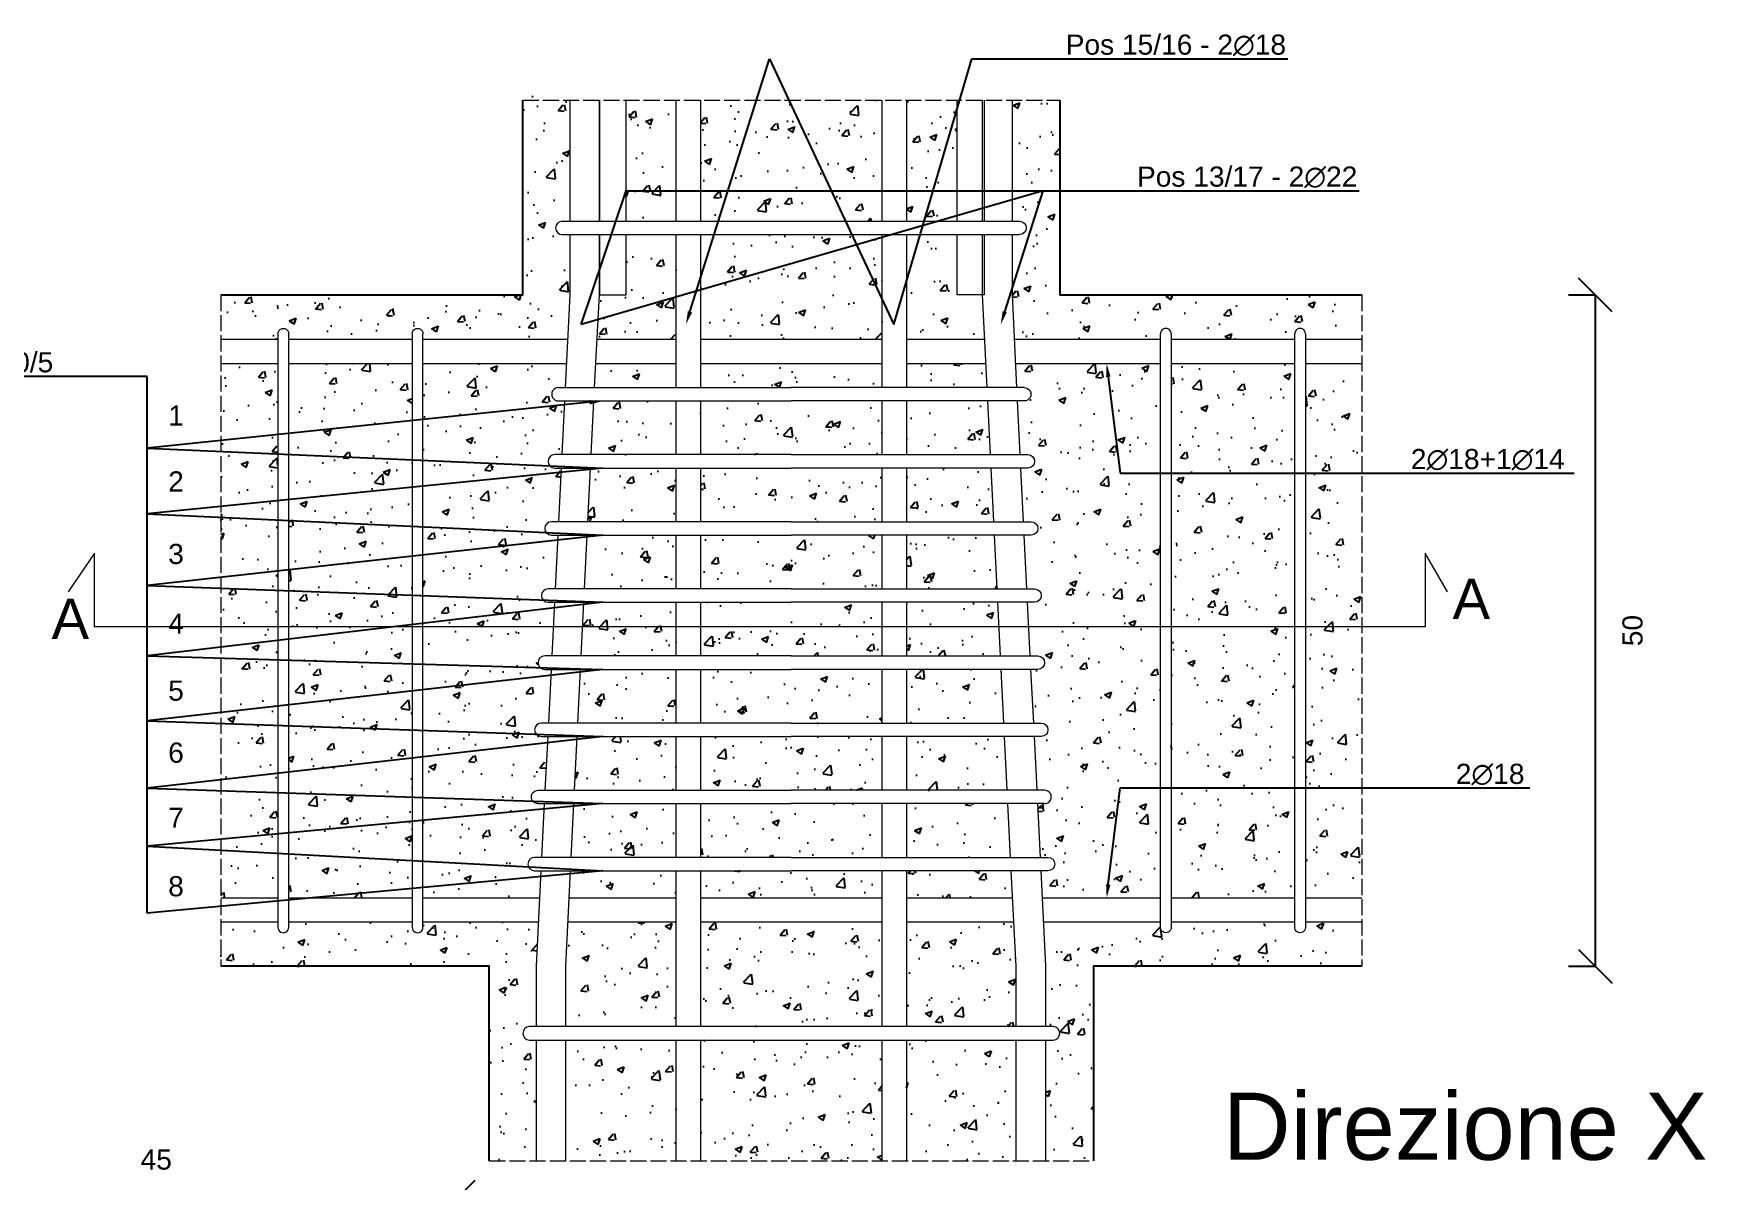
# Model space of a CAD drawing. Header units: millimetres. Extents: x -455371 to 117772, y -78417 to 116564.
# Drawn here: x -243738 to -242493, y 113205 to 114059 of the extents above; entities that cross this region are included whole.
import ezdxf
from ezdxf import colors
from ezdxf.entities.mleader import LeaderData, LeaderLine
from ezdxf.math import Vec2, Vec3

# ---------------------------------------------------------------- set-up
doc = ezdxf.new("R2010")
doc.units = ezdxf.units.MM
doc.linetypes.add('ACAD_ISO02W100', pattern=[15, 12, -3])
doc.layers.get('0').update_dxf_attribs({"color": 255})
for name, color, linetype, lineweight in [('armature', 5, 'Continuous', 18), ('Cls', 7, 'Continuous', 25), ('quote', 5, 'Continuous', 15), ('Scritte', 7, 'Continuous', 15), ('staffe', 10, 'Continuous', 15), ('tratteggio 1 a 50', 230, 'ACAD_ISO02W100', 15)]:
    doc.layers.add(name, color=color, linetype=linetype, lineweight=lineweight)
doc.layers.add('RETINI', color=253, linetype='Continuous')
doc.styles.get("Standard").update_dxf_attribs({"font": 'arial.ttf'})
doc.dimstyles.new('scala 1 a 10', dxfattribs={"dimtxt": 15, "dimasz": 25, "dimexe": 0.183, "dimexo": 0.1, "dimgap": 20, "dimtad": 2, "dimdec": 0, "dimlfac": 0.1, "dimzin": 0, "dimdsep": 46, "dimtxsty": 'Standard', "dimblk": 'OBLIQUE', "dimcen": -25, "dimadec": 0, "dimazin": 0, "dimtfac": 1, "dimtdec": 0, "dimtofl": 0, "dimtmove": 0, "dimatfit": 3, "dimfxl": 20, "dimfxlon": 1, "dimtolj": 1, "dimtzin": 0, "dimarcsym": 0})

# ---------------------------------------------------------------- blocks, each defined once
blk = doc.blocks.new('*U3216')
at = {"layer": 'staffe'}
blk.add_lwpolyline([(-4, -220.9), (-4, 221.1)], dxfattribs=at)
blk.add_lwpolyline([(4, 221.1), (4, -221.1, -1.019498), (-4, -220.9)], format="xyb", dxfattribs=at)
blk.add_arc((0, 221.1), 4, 0, 182.2127, dxfattribs=at)
blk = doc.blocks.new('*U3217')
at = {"layer": 'armature', "color": 0, "linetype": 'ByBlock', "lineweight": -2, "transparency": 16777216}
for p in [(0, 0), (100, 0)]:
    blk.add_blockref('*U3216', p, dxfattribs=at)
blk = doc.blocks.new('*U3210')
at = {"layer": 'staffe'}
blk.add_lwpolyline([(-4, -220.9), (-4, 221.1)], dxfattribs=at)
blk.add_lwpolyline([(4, 221.1), (4, -221.1, -1.019498), (-4, -220.9)], format="xyb", dxfattribs=at)
blk.add_arc((0, 221.1), 4, 0, 182.2127, dxfattribs=at)
blk = doc.blocks.new('*U3211')
at = {"layer": 'armature', "color": 0, "linetype": 'ByBlock', "lineweight": -2, "transparency": 16777216}
for p in [(0, 0), (100, 0)]:
    blk.add_blockref('*U3210', p, dxfattribs=at)
blk = doc.blocks.new('_Oblique')
at = {"color": 0, "linetype": 'ByBlock', "lineweight": -2}
blk.add_line((-0.5, -0.5), (0.5, 0.5), dxfattribs=at)
blk = doc.blocks.new('*D3398')
at = {"layer": 'Defpoints', "color": 0, "transparency": 16777216}
for p in [(-243421.9, 113192.8), (-243871.9, 113060.7), (-243421.9, 113060.7)]:
    blk.add_point(p, dxfattribs=at)
at = {"layer": 'quote', "color": 0, "lineweight": -2, "transparency": 16777216}
for p, q in [((-243871.9, 113172.8), (-243871.9, 113193)), ((-243871.9, 113192.8), (-243421.9, 113192.8)), ((-243421.9, 113172.8), (-243421.9, 113193))]:
    blk.add_line(p, q, dxfattribs=at)
at = {"layer": 'quote', "color": 0, "lineweight": -2, "transparency": 16777216, "xscale": 25, "yscale": 25, "zscale": 25, "rotation": 180}
blk.add_blockref('_Oblique', (-243871.9, 113192.8), dxfattribs=at)
at = {"layer": 'quote', "color": 0, "lineweight": -2, "transparency": 16777216, "xscale": 25, "yscale": 25, "zscale": 25}
blk.add_blockref('_Oblique', (-243421.9, 113192.8), dxfattribs=at)
at = {"layer": 'quote', "color": 0, "transparency": 16777216, "insert": (-243646.9, 113220.5), "char_height": 15, "attachment_point": 5}
blk.add_mtext('\\A1;45', dxfattribs=at)
blk = doc.blocks.new('*D3393')
at = {"layer": 'Defpoints', "color": 0, "transparency": 16777216}
for p in [(-243373.8, 113864.6), (-242574.8, 113864.6), (-243398.8, 113364.6)]:
    blk.add_point(p, dxfattribs=at)
at = {"layer": 'quote', "color": 0, "lineweight": -2, "transparency": 16777216}
for p, q in [((-242594.8, 113864.6), (-242574.6, 113864.6)), ((-242574.8, 113364.6), (-242574.8, 113864.6)), ((-242594.8, 113364.6), (-242574.6, 113364.6))]:
    blk.add_line(p, q, dxfattribs=at)
at = {"layer": 'quote', "color": 0, "lineweight": -2, "transparency": 16777216, "xscale": 25, "yscale": 25, "zscale": 25}
for p, rotation in [((-242574.8, 113864.6), 90), ((-242574.8, 113364.6), 270)]:
    blk.add_blockref('_Oblique', p, dxfattribs=dict(at, rotation=rotation))
at = {"layer": 'quote', "color": 0, "transparency": 16777216, "insert": (-242547.1, 113614.6), "char_height": 15, "attachment_point": 5, "rotation": 90}
blk.add_mtext('\\A1;50', dxfattribs=at)

msp = doc.modelspace()

# ---------------------------------------------------------------- hatches: boundary and pattern name
at = {"layer": 'RETINI'}
h = msp.add_hatch(dxfattribs=at)
h.set_pattern_fill('AR-CONC', color=256, scale=0.29)
h.set_pattern_definition([(50, (88943.487, 0), (52.833554, -4.622335), [5.5245, -60.7695]), (355, (88943.487, 0), (-10.220592, 55.406485), [4.4196, -48.615769]), (100.451445, (88947.89, -0.385), (42.612962, 50.784148), [4.6951026, -51.646171]), (46.1842, (88943.487, 14.73), (78.612922, -12.192275), [8.28675, -91.15425]), (96.635558, (88950.04, 13.716), (68.847199, 71.753576), [7.042657, -77.469326]), (351.18415, (88943.49, 14.73), (68.847199, 71.753576), [6.62939, -72.923322]), (21, (88950.853, 11.05), (43.9681735, -29.6569075), [5.5245, -60.7695]), (326, (88950.85, 11.05), (17.922588, 53.41451), [4.4196, -48.6156]), (71.451445, (88954.517, 8.58), (61.8907616, 23.757603), [4.6951026, -51.646082]), (37.5, (88943.487, 0), (0.8956949, 24.5209613), [0, -48.02632, 0, -49.3522, 0, -48.79975]), (7.5, (88943.487, 0), (19.3777021, 29.0523667), [0, -28.13812, 0, -46.92142, 0, -18.59915]), (327.5, (88927.06, 0), (39.3212726, -1.6613358), [0, -18.415, 0, -57.4548, 0, -76.2381]), (317.5, (88919.694, 0), (42.9574626, 7.3736824), [0, -23.9395, 0, -38.15588, 0, -54.1401])])
h.paths.add_polyline_path([(-243556.2, 113813.6), (-243598.8, 113813.6), (-243598.8, 113415.6), (-243556.2, 113415.6)])
h.paths.add_polyline_path([(-243456.2, 113813.6), (-243548.2, 113813.6), (-243548.2, 113415.6), (-243456.2, 113415.6)])
h.paths.add_polyline_path([(-243345.3, 113735.7), (-243350, 113735.7, -1), (-243350, 113745.7), (-243344.8, 113745.7), (-243342.8, 113785.7), (-243347.3, 113785.7, -0.998059), (-243347.4, 113795.7), (-243342.3, 113795.7), (-243341.4, 113813.6), (-243448.2, 113813.6), (-243448.2, 113415.6), (-243361.3, 113415.6), (-243360.3, 113435.7), (-243365, 113435.7, -1), (-243365, 113445.7), (-243359.8, 113445.7), (-243357.8, 113485.7), (-243362.4, 113485.7, -1), (-243362.6, 113495.7), (-243357.3, 113495.7), (-243355.3, 113535.7), (-243360, 113535.7, -1), (-243360, 113545.7), (-243354.8, 113545.7), (-243352.8, 113585.7), (-243357.5, 113585.7, -1), (-243357.5, 113595.7), (-243352.3, 113595.7), (-243350.3, 113635.7), (-243355, 113635.7, -1), (-243355, 113645.7), (-243349.8, 113645.7), (-243347.8, 113685.7), (-243352.5, 113685.7, -1), (-243352.5, 113695.7), (-243347.3, 113695.7)])
h.paths.add_polyline_path([(-243259.5, 113785.7), (-243320.8, 113785.7), (-243322.8, 113745.7), (-243259.5, 113745.7)])
h.paths.add_polyline_path([(-243259.5, 113813.6), (-243319.4, 113813.6), (-243320.3, 113795.7), (-243259.5, 113795.7)])
h.paths.add_polyline_path([(-243106.1, 113813.6), (-243241.5, 113813.6), (-243241.5, 113795.7), (-243173.8, 113795.7), (-243106.1, 113795.7)])
h.paths.add_polyline_path([(-243106.1, 113785.7), (-243173.8, 113785.7), (-243241.5, 113785.7), (-243241.5, 113745.7), (-243173.8, 113745.7), (-243106.1, 113745.7)])
h.paths.add_polyline_path([(-243028.9, 113813.6), (-243088.1, 113813.6), (-243088.1, 113795.7), (-243028, 113795.7)])
h.paths.add_polyline_path([(-243027.5, 113785.7), (-243088.1, 113785.7), (-243088.1, 113745.7), (-243025.5, 113745.7)])
h.paths.add_polyline_path([(-243025, 113735.7), (-243088.1, 113735.7), (-243088.1, 113695.7), (-243023, 113695.7)])
h.paths.add_polyline_path([(-243106.1, 113735.7), (-243173.8, 113735.7), (-243241.5, 113735.7), (-243241.5, 113695.7), (-243173.8, 113695.7), (-243106.1, 113695.7)])
h.paths.add_polyline_path([(-243259.5, 113735.7), (-243323.3, 113735.7), (-243325.3, 113695.7), (-243259.5, 113695.7)])
h.paths.add_polyline_path([(-243259.5, 113685.7), (-243325.8, 113685.7), (-243327.8, 113645.7), (-243259.5, 113645.7)])
h.paths.add_polyline_path([(-243106.1, 113685.7), (-243173.8, 113685.7), (-243241.5, 113685.7), (-243241.5, 113645.7), (-243173.8, 113645.7), (-243106.1, 113645.7)])
h.paths.add_polyline_path([(-243022.5, 113685.7), (-243088.1, 113685.7), (-243088.1, 113645.7), (-243020.5, 113645.7)])
h.paths.add_polyline_path([(-243020, 113635.7), (-243088.1, 113635.7), (-243088.1, 113595.7), (-243018, 113595.7)])
h.paths.add_polyline_path([(-243106.1, 113635.7), (-243173.8, 113635.7), (-243241.5, 113635.7), (-243241.5, 113595.7), (-243173.8, 113595.7), (-243106.1, 113595.7)])
h.paths.add_polyline_path([(-243259.5, 113635.7), (-243328.3, 113635.7), (-243330.3, 113595.7), (-243259.5, 113595.7)])
h.paths.add_polyline_path([(-243259.5, 113585.7), (-243330.8, 113585.7), (-243332.8, 113545.7), (-243259.5, 113545.7)])
h.paths.add_polyline_path([(-243106.1, 113585.7), (-243173.8, 113585.7), (-243241.5, 113585.7), (-243241.5, 113545.7), (-243173.8, 113545.7), (-243106.1, 113545.7)])
h.paths.add_polyline_path([(-243017.5, 113585.7), (-243088.1, 113585.7), (-243088.1, 113545.7), (-243015.5, 113545.7)])
h.paths.add_polyline_path([(-243015, 113535.7), (-243088.1, 113535.7), (-243088.1, 113495.7), (-243013, 113495.7)])
h.paths.add_polyline_path([(-243106.1, 113535.7), (-243173.8, 113535.7), (-243241.5, 113535.7), (-243241.5, 113495.7), (-243173.8, 113495.7), (-243106.1, 113495.7)])
h.paths.add_polyline_path([(-243259.5, 113535.7), (-243333.3, 113535.7), (-243335.3, 113495.7), (-243259.5, 113495.7)])
h.paths.add_polyline_path([(-243259.5, 113485.7), (-243335.8, 113485.7), (-243337.8, 113445.7), (-243259.5, 113445.7)])
h.paths.add_polyline_path([(-243106.1, 113485.7), (-243173.8, 113485.7), (-243241.5, 113485.7), (-243241.5, 113445.7), (-243173.8, 113445.7), (-243106.1, 113445.7)])
h.paths.add_polyline_path([(-243012.5, 113485.7), (-243088.1, 113485.7), (-243088.1, 113445.7), (-243010.5, 113445.7)])
h.paths.add_polyline_path([(-243010, 113435.7), (-243088.1, 113435.7), (-243088.1, 113415.6), (-243009, 113415.6)])
h.paths.add_polyline_path([(-243106.1, 113435.7), (-243173.8, 113435.7), (-243241.5, 113435.7), (-243241.5, 113415.6), (-243106.1, 113415.6)])
h.paths.add_polyline_path([(-243259.5, 113435.7), (-243338.3, 113435.7), (-243339.3, 113415.6), (-243259.5, 113415.6)])
h.paths.add_polyline_path([(-242898.8, 113813.6), (-243006.9, 113813.6), (-243006, 113795.7), (-243000.3, 113795.7, -1.001944), (-243000.3, 113785.7), (-243005.5, 113785.7), (-243003.5, 113745.7), (-242997.6, 113745.7, -1), (-242997.6, 113735.7), (-243003, 113735.7), (-243001, 113695.7), (-242995.1, 113695.7, -1), (-242995.1, 113685.7), (-243000.5, 113685.7), (-242998.5, 113645.7), (-242992.6, 113645.7, -1), (-242992.6, 113635.7), (-242998, 113635.7), (-242996, 113595.7), (-242990.1, 113595.7, -1), (-242990.1, 113585.7), (-242995.5, 113585.7), (-242993.5, 113545.7), (-242987.6, 113545.7, -1), (-242987.6, 113535.7), (-242993, 113535.7), (-242991, 113495.7), (-242985.2, 113495.7, -1), (-242985, 113485.7), (-242990.5, 113485.7), (-242988.5, 113445.7), (-242982.6, 113445.7, -1), (-242982.6, 113435.7), (-242988, 113435.7), (-242987, 113415.6), (-242898.8, 113415.6)])
h.paths.add_polyline_path([(-242798.8, 113813.6), (-242890.8, 113813.6), (-242890.8, 113415.6), (-242798.8, 113415.6)])
h.paths.add_polyline_path([(-242748.8, 113813.6), (-242790.8, 113813.6), (-242790.8, 113415.6), (-242748.8, 113415.6)])
h.paths.add_polyline_path([(-243006.4, 113364.6), (-243008.1, 113397.6), (-243088.1, 113397.6), (-243088.1, 113319.6), (-243006.4, 113319.6)])
h.paths.add_polyline_path([(-243106.1, 113397.6), (-243241.5, 113397.6), (-243241.5, 113319.6), (-243106.1, 113319.6)])
h.paths.add_polyline_path([(-243259.5, 113397.6), (-243340.2, 113397.6), (-243341.8, 113364.6), (-243341.8, 113319.6), (-243259.5, 113319.6)])
h.paths.add_polyline_path([(-243259.5, 113309.6), (-243341.8, 113309.6), (-243341.8, 113219.6), (-243259.5, 113219.6)])
h.paths.add_polyline_path([(-243106.1, 113309.6), (-243241.5, 113309.6), (-243241.5, 113219.6), (-243106.1, 113219.6)])
h.paths.add_polyline_path([(-243006.4, 113309.6), (-243088.1, 113309.6), (-243088.1, 113219.6), (-243006.4, 113219.6)])
h.paths.add_polyline_path([(-243259.5, 113909.6), (-243296.8, 113909.6), (-243296.8, 113864.6), (-243316.8, 113864.6), (-243318.5, 113831.6), (-243259.5, 113831.6)])
h.paths.add_polyline_path([(-243106.1, 113909.6), (-243241.5, 113909.6), (-243241.5, 113831.6), (-243106.1, 113831.6)])
h.paths.add_polyline_path([(-243031.4, 113864.6), (-243050.2, 113864.6), (-243050.2, 113909.6), (-243088.1, 113909.6), (-243088.1, 113831.6), (-243029.8, 113831.6)])
h.paths.add_polyline_path([(-243050.2, 114009.6), (-243088.1, 114009.6), (-243088.1, 113919.6), (-243050.2, 113919.6)])
h.paths.add_polyline_path([(-243106.1, 114009.6), (-243241.5, 114009.6), (-243241.5, 113919.6), (-243106.1, 113919.6)])
h.paths.add_polyline_path([(-243259.5, 114009.6), (-243296.8, 114009.6), (-243296.8, 113919.6), (-243259.5, 113919.6)])
edge = h.paths.add_edge_path()
edge.add_line((-243009.4, 114009.6), (-243009.4, 113919.6))
edge.add_line((-243009.4, 113919.6), (-243003.8, 113919.6))
edge.add_arc((-243003.8, 113914.6), 5, -89.9825, 90, ccw=False)
edge.add_line((-243003.8, 113909.6), (-243009.4, 113909.6))
edge.add_line((-243009.4, 113909.6), (-243009.4, 113864.6))
edge.add_line((-243009.4, 113864.6), (-243007.8, 113831.6))
edge.add_line((-243007.8, 113831.6), (-242898.8, 113831.6))
edge.add_line((-242898.8, 113831.6), (-242898.8, 113835.5))
edge.add_arc((-242894.8, 113835.6), 4, 0.0004, 182.2127, ccw=False)
edge.add_line((-242890.8, 113835.6), (-242890.8, 113831.6))
edge.add_line((-242890.8, 113831.6), (-242798.8, 113831.6))
edge.add_line((-242798.8, 113831.6), (-242798.8, 113835.5))
edge.add_arc((-242794.8, 113835.6), 4, 0.0004, 182.2127, ccw=False)
edge.add_line((-242790.8, 113835.6), (-242790.8, 113831.6))
edge.add_line((-242790.8, 113831.6), (-242748.8, 113831.6))
edge.add_line((-242748.8, 113831.6), (-242748.8, 113864.6))
edge.add_line((-242748.8, 113864.6), (-242973.8, 113864.6))
edge.add_line((-242973.8, 113864.6), (-242973.8, 114009.6))
edge.add_line((-242973.8, 114009.6), (-243009.4, 114009.6))
edge = h.paths.add_edge_path()
edge.add_line((-243398.8, 113219.6), (-243363.8, 113219.6))
edge.add_line((-243363.8, 113219.6), (-243363.8, 113309.6))
edge.add_line((-243363.8, 113309.6), (-243368.8, 113309.6))
edge.add_arc((-243368.8, 113314.6), 5, 90, 270, ccw=False)
edge.add_line((-243368.8, 113319.6), (-243363.8, 113319.6))
edge.add_line((-243363.8, 113319.6), (-243363.8, 113364.6))
edge.add_line((-243363.8, 113364.6), (-243362.2, 113397.6))
edge.add_line((-243362.2, 113397.6), (-243448.2, 113397.6))
edge.add_line((-243448.2, 113397.6), (-243448.2, 113393.6))
edge.add_arc((-243452.2, 113393.5), 4, -180, 2.2127, ccw=False)
edge.add_line((-243456.2, 113393.5), (-243456.2, 113397.6))
edge.add_line((-243456.2, 113397.6), (-243548.2, 113397.6))
edge.add_line((-243548.2, 113397.6), (-243548.2, 113393.6))
edge.add_arc((-243552.2, 113393.5), 4, -180, 2.2127, ccw=False)
edge.add_line((-243556.2, 113393.5), (-243556.2, 113397.6))
edge.add_line((-243556.2, 113397.6), (-243598.8, 113397.6))
edge.add_line((-243598.8, 113397.6), (-243598.8, 113364.6))
edge.add_line((-243598.8, 113364.6), (-243398.8, 113364.6))
edge.add_line((-243398.8, 113364.6), (-243398.8, 113219.6))
edge = h.paths.add_edge_path()
edge.add_line((-242984.4, 113219.6), (-242948.8, 113219.6))
edge.add_line((-242948.8, 113219.6), (-242948.8, 113364.6))
edge.add_line((-242948.8, 113364.6), (-242748.8, 113364.6))
edge.add_line((-242748.8, 113364.6), (-242748.8, 113397.6))
edge.add_line((-242748.8, 113397.6), (-242790.8, 113397.6))
edge.add_line((-242790.8, 113397.6), (-242790.8, 113393.5))
edge.add_arc((-242794.8, 113393.5), 4, -177.7873, 0, ccw=False)
edge.add_line((-242798.8, 113393.3), (-242798.8, 113397.6))
edge.add_line((-242798.8, 113397.6), (-242890.8, 113397.6))
edge.add_line((-242890.8, 113397.6), (-242890.8, 113393.5))
edge.add_arc((-242894.8, 113393.5), 4, -177.7873, 0, ccw=False)
edge.add_line((-242898.8, 113393.3), (-242898.8, 113397.6))
edge.add_line((-242898.8, 113397.6), (-242986.1, 113397.6))
edge.add_line((-242986.1, 113397.6), (-242984.4, 113364.6))
edge.add_line((-242984.4, 113364.6), (-242984.4, 113319.6))
edge.add_line((-242984.4, 113319.6), (-242978.8, 113319.6))
edge.add_arc((-242978.8, 113314.6), 5, -90, 90, ccw=False)
edge.add_line((-242978.8, 113309.6), (-242984.4, 113309.6))
edge.add_line((-242984.4, 113309.6), (-242984.4, 113219.6))
edge = h.paths.add_edge_path()
edge.add_line((-243349.4, 114014.6), (-243373.8, 114014.6))
edge.add_line((-243373.8, 114014.6), (-243373.8, 113864.6))
edge.add_line((-243373.8, 113864.6), (-243598.8, 113864.6))
edge.add_line((-243598.8, 113864.6), (-243598.8, 113831.6))
edge.add_line((-243598.8, 113831.6), (-243556.2, 113831.6))
edge.add_line((-243556.2, 113831.6), (-243556.2, 113835.6))
edge.add_arc((-243552.2, 113835.6), 4, 2.2127, 180.0004, ccw=False)
edge.add_line((-243548.2, 113835.8), (-243548.2, 113831.6))
edge.add_line((-243548.2, 113831.6), (-243456.2, 113831.6))
edge.add_line((-243456.2, 113831.6), (-243456.2, 113835.6))
edge.add_arc((-243452.2, 113835.6), 4, 2.2127, 180.0004, ccw=False)
edge.add_line((-243448.2, 113835.8), (-243448.2, 113831.6))
edge.add_line((-243448.2, 113831.6), (-243340.5, 113831.6))
edge.add_line((-243340.5, 113831.6), (-243338.8, 113864.6))
edge.add_line((-243338.8, 113864.6), (-243338.8, 113909.6))
edge.add_line((-243338.8, 113909.6), (-243344.4, 113909.6))
edge.add_arc((-243344.4, 113914.6), 5, 90.0176, 270.0177, ccw=False)
edge.add_line((-243344.4, 113919.6), (-243338.8, 113919.6))
edge.add_line((-243338.8, 113919.6), (-243338.8, 114009.6))
edge.add_line((-243338.8, 114009.6), (-243344.4, 114009.6))
edge.add_arc((-243344.4, 114014.6), 5, 180, 270.0177, ccw=False)

# ---------------------------------------------------------------- linework, layer by layer
at = {"layer": 'armature'}
for points in [[(-243338.8, 114009.6), (-243338.8, 113919.6)], [(-243316.8, 113919.6), (-243316.8, 114009.6)], [(-243316.8, 114009.6), (-243316.8, 113919.6)], [(-243296.8, 113919.6), (-243296.8, 114009.6)], [(-243259.5, 113919.6), (-243259.5, 114009.6)], [(-243241.5, 114009.6), (-243241.5, 113919.6)], [(-243106.1, 113919.6), (-243106.1, 114009.6)], [(-243088.1, 114009.6), (-243088.1, 113919.6)], [(-243050.2, 113919.6), (-243050.2, 114009.6)], [(-243031.4, 113919.6), (-243031.4, 114009.6)], [(-243030.2, 114009.6), (-243030.2, 113919.6)], [(-243009.4, 114009.6), (-243009.4, 113919.6)], [(-243338.8, 113909.6), (-243338.8, 113864.6), (-243342.3, 113795.7)], [(-243320.3, 113795.7), (-243316.8, 113864.6), (-243316.8, 113909.6)], [(-243316.8, 113909.6), (-243316.8, 113864.6), (-243296.8, 113864.6), (-243296.8, 113909.6)], [(-243259.5, 113795.7), (-243259.5, 113909.6)], [(-243241.5, 113909.6), (-243241.5, 113795.7)], [(-243106.1, 113795.7), (-243106.1, 113909.6)], [(-243088.1, 113909.6), (-243088.1, 113795.7)], [(-243030.2, 113909.6), (-243030.2, 113864.6), (-243050.2, 113864.6), (-243050.2, 113909.6)], [(-243028, 113795.7), (-243031.4, 113864.6), (-243031.4, 113909.6)], [(-243009.4, 113909.6), (-243009.4, 113864.6), (-243006, 113795.7)], [(-243598.8, 113831.6), (-243556.2, 113831.6)], [(-243548.2, 113831.6), (-243456.2, 113831.6)], [(-243448.2, 113831.6), (-243340.5, 113831.6)], [(-243318.5, 113831.6), (-243259.5, 113831.6)], [(-243241.5, 113831.6), (-243106.1, 113831.6)], [(-243088.1, 113831.6), (-243029.8, 113831.6)], [(-243007.8, 113831.6), (-242898.8, 113831.6)], [(-242890.8, 113831.6), (-242798.8, 113831.6)], [(-242790.8, 113831.6), (-242748.8, 113831.6)], [(-243598.8, 113813.6), (-243556.2, 113813.6)], [(-243548.2, 113813.6), (-243456.2, 113813.6)], [(-243448.2, 113813.6), (-243341.4, 113813.6)], [(-243319.4, 113813.6), (-243259.5, 113813.6)], [(-243241.5, 113813.6), (-243106.1, 113813.6)], [(-243088.1, 113813.6), (-243028.9, 113813.6)], [(-243006.9, 113813.6), (-242898.8, 113813.6)], [(-242890.8, 113813.6), (-242798.8, 113813.6)], [(-242790.8, 113813.6), (-242748.8, 113813.6)], [(-243342.8, 113785.7), (-243344.8, 113745.7)], [(-243322.8, 113745.7), (-243320.8, 113785.7)], [(-243259.5, 113745.7), (-243259.5, 113785.7)], [(-243241.5, 113785.7), (-243241.5, 113745.7)], [(-243106.1, 113745.7), (-243106.1, 113785.7)], [(-243088.1, 113785.7), (-243088.1, 113745.7)], [(-243025.5, 113745.7), (-243027.5, 113785.7)], [(-243005.5, 113785.7), (-243003.5, 113745.7)], [(-243345.3, 113735.7), (-243347.3, 113695.7)], [(-243325.3, 113695.7), (-243323.3, 113735.7)], [(-243259.5, 113695.7), (-243259.5, 113735.7)], [(-243241.5, 113735.7), (-243241.5, 113695.7)], [(-243106.1, 113695.7), (-243106.1, 113735.7)], [(-243088.1, 113735.7), (-243088.1, 113695.7)], [(-243023, 113695.7), (-243025, 113735.7)], [(-243003, 113735.7), (-243001, 113695.7)], [(-243347.8, 113685.7), (-243349.8, 113645.7)], [(-243327.8, 113645.7), (-243325.8, 113685.7)], [(-243259.5, 113645.7), (-243259.5, 113685.7)], [(-243241.5, 113685.7), (-243241.5, 113645.7)], [(-243106.1, 113645.7), (-243106.1, 113685.7)], [(-243088.1, 113685.7), (-243088.1, 113645.7)], [(-243020.5, 113645.7), (-243022.5, 113685.7)], [(-243000.5, 113685.7), (-242998.5, 113645.7)], [(-243350.3, 113635.7), (-243352.3, 113595.7)], [(-243330.3, 113595.7), (-243328.3, 113635.7)], [(-243259.5, 113595.7), (-243259.5, 113635.7)], [(-243241.5, 113635.7), (-243241.5, 113595.7)], [(-243106.1, 113595.7), (-243106.1, 113635.7)], [(-243088.1, 113635.7), (-243088.1, 113595.7)], [(-243018, 113595.7), (-243020, 113635.7)], [(-242998, 113635.7), (-242996, 113595.7)], [(-243352.8, 113585.7), (-243354.8, 113545.7)], [(-243332.8, 113545.7), (-243330.8, 113585.7)], [(-243259.5, 113545.7), (-243259.5, 113585.7)], [(-243241.5, 113585.7), (-243241.5, 113545.7)], [(-243106.1, 113545.7), (-243106.1, 113585.7)], [(-243088.1, 113585.7), (-243088.1, 113545.7)], [(-243015.5, 113545.7), (-243017.5, 113585.7)], [(-242995.5, 113585.7), (-242993.5, 113545.7)], [(-243355.3, 113535.7), (-243357.3, 113495.7)], [(-243335.3, 113495.7), (-243333.3, 113535.7)], [(-243259.5, 113495.7), (-243259.5, 113535.7)], [(-243241.5, 113535.7), (-243241.5, 113495.7)], [(-243106.1, 113495.7), (-243106.1, 113535.7)], [(-243088.1, 113535.7), (-243088.1, 113495.7)], [(-243013, 113495.7), (-243015, 113535.7)], [(-242993, 113535.7), (-242991, 113495.7)], [(-243357.8, 113485.7), (-243359.8, 113445.7)], [(-243337.8, 113445.7), (-243335.8, 113485.7)], [(-243259.5, 113445.7), (-243259.5, 113485.7)], [(-243241.5, 113485.7), (-243241.5, 113445.7)], [(-243106.1, 113445.7), (-243106.1, 113485.7)], [(-243088.1, 113485.7), (-243088.1, 113445.7)], [(-243010.5, 113445.7), (-243012.5, 113485.7)], [(-242990.5, 113485.7), (-242988.5, 113445.7)], [(-243360.3, 113435.7), (-243363.8, 113364.6), (-243363.8, 113319.6)], [(-243341.8, 113319.6), (-243341.8, 113364.6), (-243338.3, 113435.7)], [(-243259.5, 113319.6), (-243259.5, 113435.7)], [(-243241.5, 113435.7), (-243241.5, 113319.6)], [(-243106.1, 113319.6), (-243106.1, 113435.7)], [(-243088.1, 113435.7), (-243088.1, 113319.6)], [(-243006.4, 113319.6), (-243006.4, 113364.6), (-243010, 113435.7)], [(-242988, 113435.7), (-242984.4, 113364.6), (-242984.4, 113319.6)], [(-243598.8, 113415.6), (-243556.2, 113415.6)], [(-243548.2, 113415.6), (-243456.2, 113415.6)], [(-243448.2, 113415.6), (-243361.3, 113415.6)], [(-243339.3, 113415.6), (-243259.5, 113415.6)], [(-243241.5, 113415.6), (-243106.1, 113415.6)], [(-243088.1, 113415.6), (-243009, 113415.6)], [(-242987, 113415.6), (-242898.8, 113415.6)], [(-242890.8, 113415.6), (-242798.8, 113415.6)], [(-242790.8, 113415.6), (-242748.8, 113415.6)], [(-243598.8, 113397.6), (-243556.2, 113397.6)], [(-243548.2, 113397.6), (-243456.2, 113397.6)], [(-243448.2, 113397.6), (-243362.2, 113397.6)], [(-243340.2, 113397.6), (-243259.5, 113397.6)], [(-243241.5, 113397.6), (-243106.1, 113397.6)], [(-243088.1, 113397.6), (-243008.1, 113397.6)], [(-242986.1, 113397.6), (-242898.8, 113397.6)], [(-242890.8, 113397.6), (-242798.8, 113397.6)], [(-242790.8, 113397.6), (-242748.8, 113397.6)], [(-243363.8, 113309.6), (-243363.8, 113219.6)], [(-243341.8, 113219.6), (-243341.8, 113309.6)], [(-243259.5, 113219.6), (-243259.5, 113309.6)], [(-243241.5, 113309.6), (-243241.5, 113219.6)], [(-243106.1, 113219.6), (-243106.1, 113309.6)], [(-243088.1, 113309.6), (-243088.1, 113219.6)], [(-243006.4, 113219.6), (-243006.4, 113309.6)], [(-242984.4, 113309.6), (-242984.4, 113219.6)]]:
    msp.add_lwpolyline(points, dxfattribs=at)
at = {"layer": 'Cls'}
for points in [[(-243598.8, 113864.6), (-243373.8, 113864.6), (-243373.8, 114009.6)], [(-242973.8, 114009.6), (-242973.8, 113864.6), (-242748.8, 113864.6)], [(-243398.8, 113219.6), (-243398.8, 113364.6), (-243598.8, 113364.6)], [(-242748.8, 113364.6), (-242948.8, 113364.6), (-242948.8, 113219.6)]]:
    msp.add_lwpolyline(points, dxfattribs=at)
at = {"layer": 'quote'}
for p, q in [((-243692.8, 113672.3), (-243712.4, 113643.5)), ((-243692.8, 113617.5), (-243692.8, 113672.3)), ((-242685, 113643.5), (-242701.5, 113672.3)), ((-242701.5, 113672.3), (-242701.5, 113617.5)), ((-242701.5, 113617.5), (-243692.8, 113617.5))]:
    msp.add_line(p, q, dxfattribs=at)
at = {"layer": 'staffe'}
for points in [[(-243344.4, 113919.6, 1), (-243344.4, 113909.6), (-243003.8, 113909.6)], [(-243344.4, 113919.6), (-243003.8, 113919.6, -1), (-243003.8, 113909.6)], [(-243347.3, 113795.7, 1.001944), (-243347.3, 113785.7), (-243173.8, 113785.7)], [(-243000.3, 113795.7, -1.001944), (-243000.3, 113785.7), (-243173.8, 113785.7)], [(-243173.8, 113745.7), (-243350, 113745.7, 1), (-243350, 113735.7), (-243173.8, 113735.7)], [(-243173.8, 113745.7), (-242997.6, 113745.7, -1), (-242997.6, 113735.7), (-243173.8, 113735.7)], [(-243173.8, 113695.7), (-243352.5, 113695.7, 1), (-243352.5, 113685.7), (-243173.8, 113685.7)], [(-243173.8, 113695.7), (-242995.1, 113695.7, -1), (-242995.1, 113685.7), (-243173.8, 113685.7)], [(-243173.8, 113645.7), (-243355, 113645.7, 1), (-243355, 113635.7), (-243173.8, 113635.7)], [(-243173.8, 113645.7), (-242992.6, 113645.7, -1), (-242992.6, 113635.7), (-243173.8, 113635.7)], [(-243173.8, 113595.7), (-243357.5, 113595.7, 1), (-243357.5, 113585.7), (-243173.8, 113585.7)], [(-243173.8, 113595.7), (-242990.1, 113595.7, -1), (-242990.1, 113585.7), (-243173.8, 113585.7)], [(-243173.8, 113545.7), (-243360, 113545.7, 1), (-243360, 113535.7), (-243173.8, 113535.7)], [(-243173.8, 113545.7), (-242987.6, 113545.7, -1), (-242987.6, 113535.7), (-243173.8, 113535.7)], [(-243362.4, 113485.7, -1.014887), (-243362.4, 113495.7), (-243173.8, 113495.7)], [(-242985.2, 113485.7, 1.014887), (-242985.2, 113495.7), (-243173.8, 113495.7)], [(-243173.8, 113445.7), (-243365, 113445.7, 1), (-243365, 113435.7), (-243173.8, 113435.7)], [(-243173.8, 113445.7), (-242982.6, 113445.7, -1), (-242982.6, 113435.7), (-243173.8, 113435.7)]]:
    msp.add_lwpolyline(points, format="xyb", dxfattribs=at)
for points in [[(-243347.4, 113795.7), (-243173.8, 113795.7)], [(-243000.3, 113795.7), (-243173.8, 113795.7)], [(-243362.4, 113485.7), (-243173.8, 113485.7)], [(-242985.2, 113485.7), (-243173.8, 113485.7)]]:
    msp.add_lwpolyline(points, dxfattribs=at)
msp.add_lwpolyline([(-242978.8, 113319.6), (-243368.8, 113319.6, 1), (-243368.8, 113309.6), (-242978.8, 113309.6, 1)], format="xyb", close=True, dxfattribs=at)
at = {"layer": 'tratteggio 1 a 50'}
for points in [[(-243373.8, 114009.6), (-242973.8, 114009.6)], [(-243598.8, 113864.6), (-243598.8, 113364.6)], [(-242748.8, 113864.6), (-242748.8, 113364.6)], [(-243398.8, 113219.6), (-242948.8, 113219.6)]]:
    msp.add_lwpolyline(points, dxfattribs=at)

# ---------------------------------------------------------------- block references
at = {"layer": 'armature', "xscale": -1}
msp.add_blockref('*U3217', (-243452.2, 113614.6), dxfattribs=at)
at = {"layer": 'armature'}
msp.add_blockref('*U3211', (-242894.8, 113614.6), dxfattribs=at)

# ---------------------------------------------------------------- texts
at = {"layer": 'Scritte', "attachment_point": 1}
for s, width, insert, char_height in [('1', 62.827, (-243638, 113782.3), 15), ('2', 62.827, (-243638, 113733.2), 15), ('3', 62.827, (-243638, 113679.2), 15), ('\\pxt16;A', 52.404, (-242681.2, 113653.2), 30), ('\\pxt16;A', 52.404, (-243724.9, 113638.4), 30), ('4', 62.827, (-243638, 113627.3), 15), ('5', 62.827, (-243638, 113577.4), 15), ('6', 62.827, (-243638, 113531.2), 15), ('7', 62.827, (-243638, 113482.7), 15), ('8', 62.827, (-243638, 113431.7), 15), ('Direzione X', 397.963, (-242852.3, 113270.4), 50)]:
    msp.add_mtext_dynamic_manual_height_columns(s, width=width, gutter_width=12.5, heights=[0], dxfattribs=dict(at, insert=insert, char_height=char_height))

# ---------------------------------------------------------------- dimensions: what is measured, and where the dimension line sits
at = {"layer": 'quote'}
dim = msp.add_linear_dim(base=(-242574.8, 113864.6), p1=(-243398.8, 113364.6), p2=(-243373.8, 113864.6), angle=90, dimstyle='scala 1 a 10', dxfattribs=at)
dim.commit()
dim.dimension.update_dxf_attribs({"geometry": '*D3393', "text_midpoint": (-242547.1, 113614.6)})
dim = msp.add_aligned_dim(p1=(-243871.9, 113060.7), p2=(-243421.9, 113060.7), distance=132.1, dimstyle='scala 1 a 10', dxfattribs=at)
dim.commit()
dim.dimension.update_dxf_attribs({"geometry": '*D3398', "text_midpoint": (-243646.9, 113220.5)})

# ---------------------------------------------------------------- leaders
ml = msp.add_multileader_mtext('Standard', dxfattribs=at)
ml.set_content('Pos 15/16 - 2∅18', color=256)
ml.set_leader_properties()
ml.build(insert=Vec2(0, 0))
ml.multileader.update_dxf_attribs({"text_left_attachment_type": 6, "text_right_attachment_type": 6, "dogleg_length": 20, "arrow_head_size": 10})
ctx = ml.context
ctx.base_point, ctx.char_height, ctx.arrow_head_size, ctx.landing_gap_size, ctx.plane_origin = Vec3(-243019.4, 114040.6), 15, 10, 50, Vec3(-243244.2, 113952.4)
ctx.left_attachment, ctx.right_attachment = 6, 6
notes = []
notes.append((ctx, [(0, (1, 1, 0), (-243039.4, 114040.6), (1, 0), 20, [(2, [(-243252.3, 113842.6), (-243190, 114040.6), (-243097.5, 113842.6), (-243039.4, 114040.6)], 0, [])])]))
ctx.mtext.insert, ctx.mtext.flow_direction = Vec3(-242969.4, 114058.6), 5
ml = msp.add_multileader_mtext('Standard', dxfattribs=at)
ml.set_content('Pos 13/17 - 2∅22', color=256)
ml.set_leader_properties()
ml.build(insert=Vec2(0, 0))
ml.multileader.update_dxf_attribs({"text_left_attachment_type": 6, "text_right_attachment_type": 6, "dogleg_length": 20, "arrow_head_size": 10})
ctx = ml.context
ctx.base_point, ctx.char_height, ctx.arrow_head_size, ctx.landing_gap_size, ctx.plane_origin = Vec3(-242966.3, 113942.3), 15, 10, 50, Vec3(-243013.8, 113932)
ctx.left_attachment, ctx.right_attachment = 6, 6
notes.append((ctx, [(0, (1, 1, 0), (-242986.3, 113942.3), (1, 0), 20, [(0, [(-243017.8, 113842.6), (-242986.3, 113942.3), (-243330.4, 113842.6), (-243296.8, 113942.3)], 0, [])])]))
ctx.mtext.insert, ctx.mtext.flow_direction = Vec3(-242916.3, 113960.3), 5
ml = msp.add_multileader_mtext('Standard', dxfattribs=at)
ml.set_content('8∅10/5', color=256)
ml.set_leader_properties()
ml.build(insert=Vec2(0, 0))
ml.multileader.update_dxf_attribs({"text_left_attachment_type": 6, "text_right_attachment_type": 6, "dogleg_length": 20, "arrow_head_size": 10})
ctx = ml.context
ctx.base_point, ctx.char_height, ctx.arrow_head_size, ctx.landing_gap_size, ctx.plane_origin = Vec3(-243840.6, 113804), 15, 10, 50, Vec3(-243422.7, 113880.1)
ctx.left_attachment, ctx.right_attachment, ctx.text_align_type = 6, 6, 2
notes.append((ctx, [(0, (1, 1, 0), (-243653.6, 113804), (-1, 0), 20, [(7, [(-243314.1, 113785.7), (-243653.6, 113750.6), (-243314.1, 113735.7), (-243653.6, 113701.7), (-243314.1, 113685.7), (-243653.6, 113648.2), (-243314.1, 113635.7), (-243653.6, 113595.7), (-243314.1, 113585.7), (-243653.6, 113547.5), (-243314.1, 113535.7), (-243653.6, 113497.3), (-243314.1, 113485.7), (-243653.6, 113454.1), (-243314.1, 113435.7), (-243653.6, 113404)], 0, [])])]))
ctx.mtext.insert, ctx.mtext.alignment, ctx.mtext.flow_direction = Vec3(-243723.6, 113822), 3, 5
ml = msp.add_multileader_mtext('Standard', dxfattribs=at)
ml.set_content('2∅18+1∅14', color=256)
ml.set_leader_properties()
ml.build(insert=Vec2(0, 0))
ml.multileader.update_dxf_attribs({"text_left_attachment_type": 6, "text_right_attachment_type": 6, "dogleg_length": 20, "arrow_head_size": 10})
ctx = ml.context
ctx.base_point, ctx.char_height, ctx.arrow_head_size, ctx.landing_gap_size, ctx.plane_origin = Vec3(-242762.3, 113731.9), 15, 10, 50, Vec3(-242624.5, 113742.2)
ctx.left_attachment, ctx.right_attachment = 6, 6
notes.append((ctx, [(0, (1, 1, 0), (-242782.3, 113731.9), (1, 0), 20, [(0, [(-242938.9, 113813.6), (-242928.7, 113731.9)], 0, [])])]))
ctx.mtext.insert, ctx.mtext.flow_direction = Vec3(-242712.3, 113749.9), 5
ml = msp.add_multileader_mtext('Standard', dxfattribs=at)
ml.set_content('2∅18', color=256)
ml.set_leader_properties()
ml.build(insert=Vec2(0, 0))
ml.multileader.update_dxf_attribs({"text_left_attachment_type": 6, "text_right_attachment_type": 6, "dogleg_length": 20, "arrow_head_size": 10})
ctx = ml.context
ctx.base_point, ctx.char_height, ctx.arrow_head_size, ctx.landing_gap_size, ctx.plane_origin = Vec3(-242728.8, 113497.4), 15, 10, 50, Vec3(-242624.5, 113487.1)
ctx.left_attachment, ctx.right_attachment = 6, 6
notes.append((ctx, [(0, (1, 1, 0), (-242748.8, 113497.4), (1, 0), 20, [(0, [(-242938.9, 113415.6), (-242928.7, 113497.4)], 0, [])])]))
ctx.mtext.insert, ctx.mtext.flow_direction = Vec3(-242678.8, 113515.4), 5
for ctx, leaders in notes:
    for number, flags, end, landing, length, lines in leaders:
        leader = LeaderData()
        leader.index, (leader.has_last_leader_line, leader.has_dogleg_vector, leader.attachment_direction) = number, flags
        leader.last_leader_point, leader.dogleg_vector, leader.dogleg_length = Vec3(end), Vec3(landing), length
        for number, points, colour, breaks in lines:
            line = LeaderLine()
            line.index, line.vertices, line.color, line.breaks = number, Vec3.list(points), colors.encode_raw_color(colour), breaks
            leader.lines.append(line)
        ctx.leaders.append(leader)

doc.saveas('drawing.dxf')
